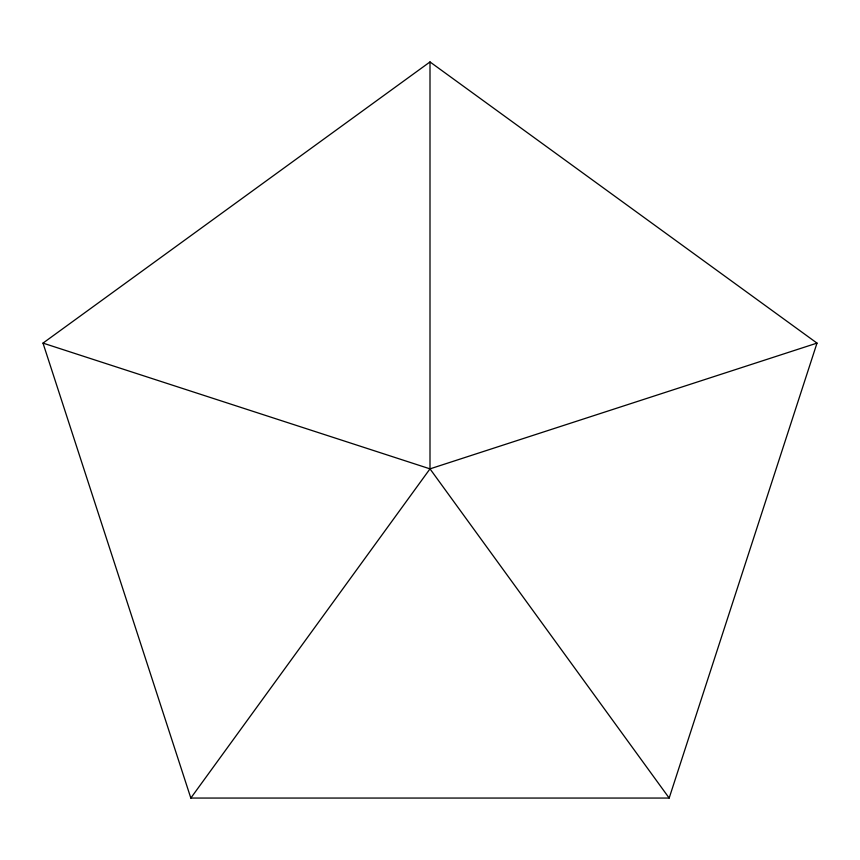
<?xml version="1.0" encoding="UTF-8"?>
<svg xmlns="http://www.w3.org/2000/svg" width="860" height="860" viewBox="0 0 860 860"><rect width="100%" height="100%" fill="white"/><g stroke="black" fill="none" stroke-linecap="round" stroke-linejoin="round"><path stroke-width="1.29" d="M669.177 798.058L817 343.108L430 61.941L43 343.108L190.823 798.058L669.177 798.058L430 468.861L430 61.941M190.823 798.058L430 468.861L817 343.108M43 343.108L430 468.861"/></g></svg>
